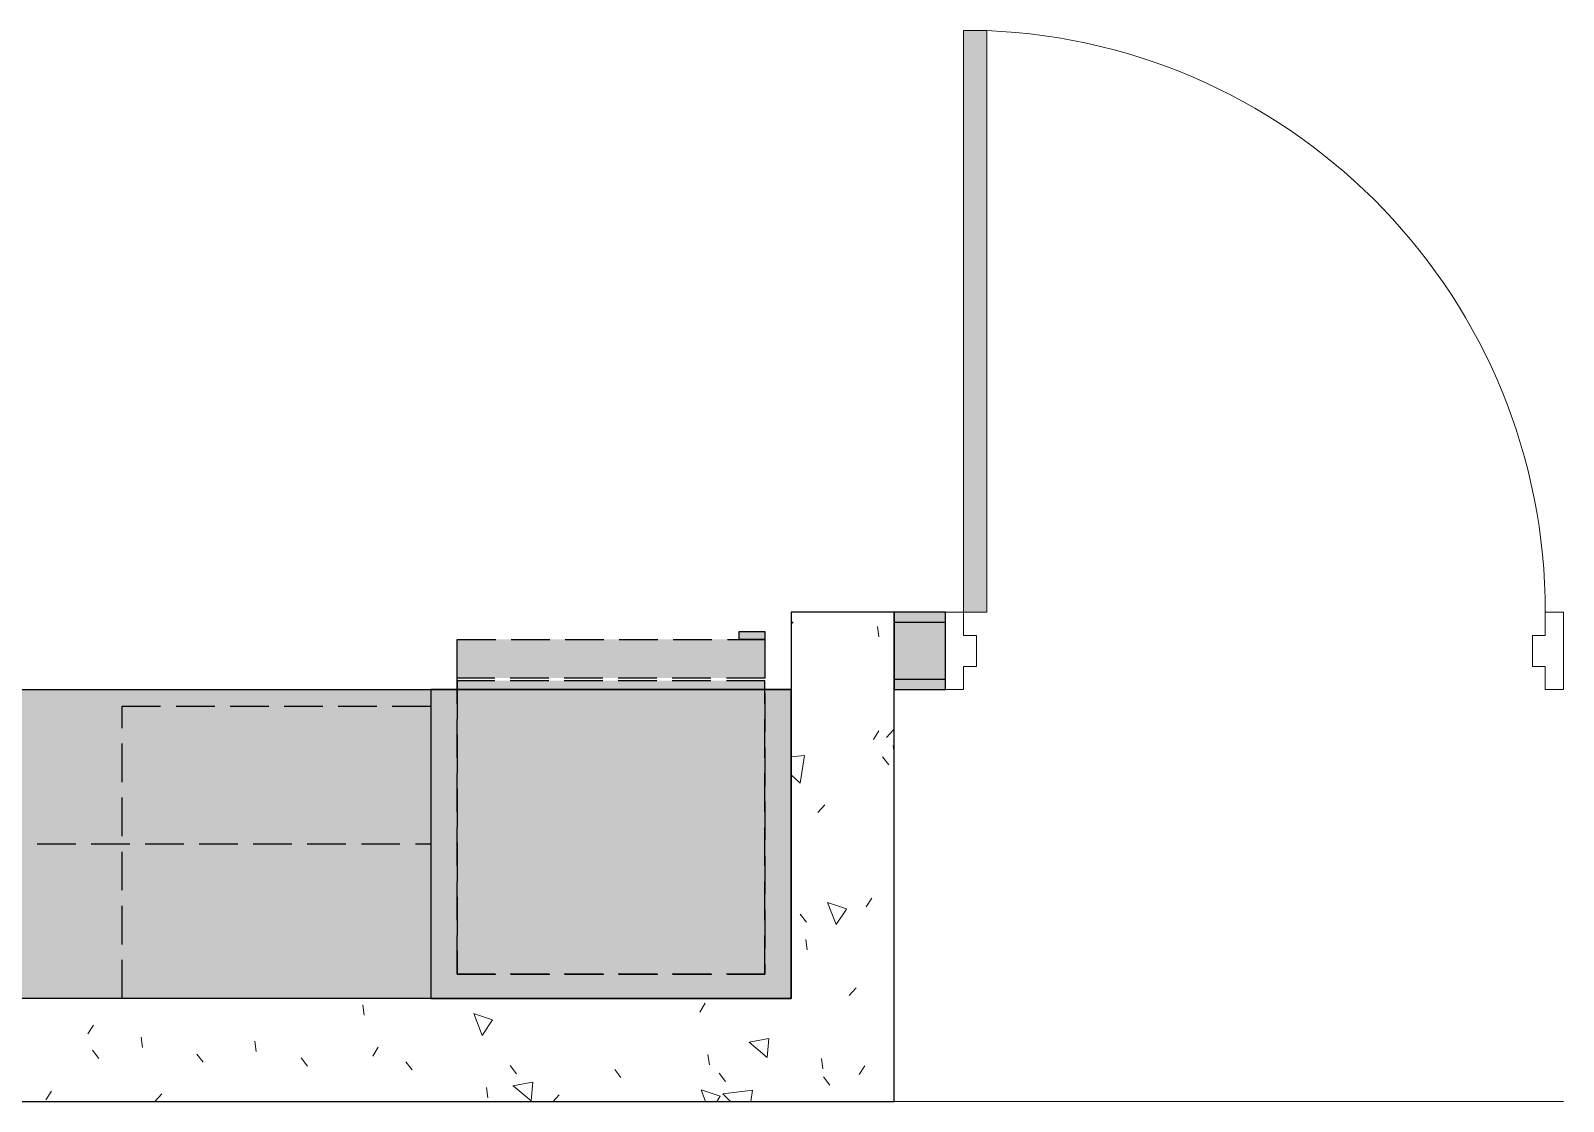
# Model space of a CAD drawing. Header units: millimetres. Extents: x 138979 to 257434, y 2210 to 57479.
# Drawn here: x 209169 to 212146, y 20392 to 22472 of the extents above; entities that cross this region are included whole.
import ezdxf

# ---------------------------------------------------------------- set-up
doc = ezdxf.new("R2010")
doc.units = ezdxf.units.MM
doc.linetypes.add('DASH', pattern=[0.35, 0.25, -0.1])
for name, color, linetype, lineweight in [('DOOR', 8, 'Continuous', 9), ('DOOR-CUT', 6, 'Continuous', 9), ('FLOOR', 6, 'Continuous', 9), ('WALL-FILL-4', 254, 'Continuous', 9), ('WALL-RETCUT-1', 1, 'Continuous', 25)]:
    doc.layers.add(name, color=color, linetype=linetype, lineweight=lineweight)
for name, color, linetype in [('GAR-DOOR', 4, 'Continuous'), ('GAR-FFE', 1, 'Continuous'), ('GAR-Sanitary Ware', 8, 'Continuous')]:
    doc.layers.add(name, color=color, linetype=linetype)

# ---------------------------------------------------------------- blocks, each defined once
blk = doc.blocks.new('AM FDN Fire rated single leaf solid door _host control_ - FD _1200 X 2400 1HR_-5623472-L9 -  L33 _TYPICAL FLOOR LOW ZONE_ WIP')
at = {"layer": 'DOOR'}
blk.add_hatch(color=256, dxfattribs=at).paths.add_polyline_path([(520.0000000057033, 1205.000000001987), (520.0000000057033, 75.00000000198409), (565.0000000057017, 75.00000000198409), (565.0000000057017, 1205.000000001987)])
at = {"layer": 'DOOR-CUT'}
for p, q in [((519.9999999999907, 1204.999999999012), (519.9999999999907, 74.99999999901189)), ((564.9999999999919, 1204.999999999012), (519.9999999999907, 1204.999999999012)), ((564.9999999999919, 74.99999999901195), (564.9999999999919, 1204.999999999012)), ((-565.0000000000102, 74.99999999901587), (-600.0000000000083, 74.99999999901587)), ((-600.0000000000083, 74.99999999901587), (-600.0000000000083, -75.00000000098437)), ((-565.0000000000102, 29.99999999901598), (-565.0000000000102, 74.99999999901587)), ((519.9999999999907, 74.99999999901195), (564.9999999999919, 74.99999999901195)), ((599.9999999999918, 74.99999999901587), (564.9999999999937, 74.99999999901587)), ((564.9999999999937, 74.99999999901587), (564.9999999999939, 29.99999999901598)), ((599.9999999999918, -75.00000000098437), (599.9999999999918, 74.99999999901587)), ((-540.0000000000103, 29.99999999901598), (-565.0000000000102, 29.99999999901598)), ((-540.0000000000103, -30.00000000098438), (-540.0000000000103, 29.99999999901598)), ((564.9999999999939, 29.99999999901598), (539.9999999999937, 29.99999999901598)), ((539.9999999999937, 29.99999999901598), (539.9999999999937, -30.00000000098438)), ((-565.0000000000102, -75.00000000098437), (-565.0000000000102, -30.00000000098438)), ((-565.0000000000102, -30.00000000098438), (-540.0000000000103, -30.00000000098438)), ((539.9999999999937, -30.00000000098438), (564.9999999999937, -30.00000000098438)), ((564.9999999999937, -30.00000000098438), (564.9999999999939, -75.00000000098437)), ((-600.0000000000083, -75.00000000098437), (-565.0000000000102, -75.00000000098437)), ((564.9999999999939, -75.00000000098437), (599.9999999999918, -75.00000000098437))]:
    blk.add_line(p, q, dxfattribs=at)
blk.add_arc((564.8814986770543, 76.00979994183297), 1129.88194991718, 92.27651851880765, 180.0512064845201, dxfattribs=at)
blk = doc.blocks.new('TYPE D3')
h = blk.add_hatch(color=9)
h.dxf.hatch_style = 1
h.paths.add_polyline_path([(219605.6962457534, 55494.54336554121), (219505.6999298672, 55494.54336555238), (219505.6999298672, 55344.54336555238), (219605.6962457534, 55344.54336554121)])
at = {"layer": 'WALL-FILL-4'}
h = blk.add_hatch(dxfattribs=at)
h.set_pattern_fill('FP_118', color=256, angle=-399.9999999999894, style=0, pattern_type=2)
h.set_pattern_definition([(140.0000000000106, (219505.6993520375, 55244.54537073692), (38.25359748097579, 437.2423356398183), [45.72, -502.92]), (85.00000000001059, (219505.6993520375, 55244.54537073692), (-458.5367433592045, -84.5827524648792), [36.576, -402.336]), (190.4510000000106, (219508.8877080272, 55280.98263560591), (-420.2802474508455, 352.6619677193107), [38.856, -427.416]), (136.1840000000106, (219383.7798858325, 55244.54579141346), (100.9032807707381, 650.5898997999443), [68.58, -754.38]), (186.6360000000106, (219392.1879745408, 55298.76116381102), (-593.8263051682328, 569.7659014887122), [58.284, -641.124]), (81.18400000001066, (219383.7798858325, 55244.54579141346), (-593.8202659361503, 569.7724680655601), [54.86399999999998, -603.5039999999997]), (111.0000000000106, (219414.259962722, 55305.50541934726), (245.4366409230011, 363.8750514784351), [45.72, -502.92]), (56.00000000001065, (219414.259962722, 55305.50541934726), (-442.0518042913679, 148.3252822270908), [36.576, -402.336]), (161.4510000000106, (219434.7134169054, 55335.82842904126), (-196.6114722966063, 512.2010140895475), [38.85599999999985, -427.4159999999987]), (127.5000000000106, (219505.6993520375, 55244.54537073692), (-202.9317907215856, 7.412779136772736), [20.117, -377.342, 20.117, -792.175]), (127.5000000000106, (219505.6993520375, 55244.54537073692), (-202.9317907215856, 7.412779136772736), [-417.576, -388.315, 20.117, -383.7430000000001]), (97.5000000000106, (219505.6993520375, 55244.54537073692), (-240.4330518590656, 160.3671524774818), [20.117, -212.75, 20.117, -522.1219999999998]), (97.5000000000106, (219505.6993520375, 55244.54537073692), (-240.4330518590656, 160.3671524774818), [-252.984, -368.198, 20.117, -133.807]), (57.50000000001061, (219505.6997509993, 55108.60514248611), (13.74909929522588, 325.4178302330253), [20.11699999999999, -132.2829999999999, 20.11699999999999, -1086.306999999999]), (57.50000000001061, (219505.6997509993, 55108.60514248611), (13.74909929522588, 325.4178302330253), [-172.5169999999999, -455.3709999999998, 20.11699999999999, -610.8189999999995]), (47.50000000001062, (219505.7003067064, 55047.64476659597), (-61.0243991769835, 355.5100278052479), [20.11699999999999, -178.0029999999999, 20.11699999999999, -743.7119999999996]), (47.50000000001062, (219505.7003067064, 55047.64476659597), (-61.0243991769835, 355.5100278052479), [-218.2369999999999, -295.6559999999998, 20.11699999999999, -427.9389999999999])])
h.paths.add_polyline_path([(219305.699929803, 54744.54159418895), (216505.6981581145, 54744.54159418895), (216505.699929803, 54544.54159418849), (219505.699929803, 54544.54159418849), (219505.6999297992, 55494.54336557986), (219305.6999297992, 55494.54336557986)])
at = {"layer": 'FLOOR'}
blk.add_line((219505.699929803, 54544.54159418849), (220805.7139976838, 54544.54336555843), dxfattribs=at)
at = {"layer": 'WALL-RETCUT-1'}
for points in [[(219505.699929802, 55494.5433655752), (219305.699929802, 55494.5433655752), (219305.699929803, 54744.54159418895), (216505.699929803, 54744.54336587741), (216505.699929803, 54544.54159418849), (219505.699929803, 54544.54159418849)], [(219505.699929802, 55494.54336554121), (219505.699929802, 55344.54336554121), (219605.696245691, 55344.54336553748), (219605.696245691, 55494.54336555704)], [(219505.699929802, 55474.54336553891), (219505.699929802, 55364.5433655435), (219605.6962457534, 55364.54366811836), (219605.6962457534, 55474.54366811382)]]:
    blk.add_lwpolyline(points, close=True, dxfattribs=at)
at = {"layer": 'DOOR', "xscale": -1}
blk.add_blockref('AM FDN Fire rated single leaf solid door _host control_ - FD _1200 X 2400 1HR_-5623472-L9 -  L33 _TYPICAL FLOOR LOW ZONE_ WIP', (220205.6999298672, 55419.5433655752), dxfattribs=at)
blk = doc.blocks.new('WDryer01')
at = {"layer": 'GAR-FFE', "true_color": 0xffffff}
h = blk.add_hatch(color=7, dxfattribs=at)
h.dxf.hatch_style = 1
h.paths.add_polyline_path([(202430.6303623619, 47603.11558067065), (202430.6303623619, 47003.11558067065), (202998.6303623619, 47003.11558067065), (202998.6303623619, 47603.11558067065)])
at = {"layer": 'GAR-FFE', "linetype": 'DASH', "ltscale": 300}
blk.add_lwpolyline([(202998.6303623619, 47003.11558067065), (202998.6303623619, 47603.11558067065), (202430.6303623619, 47603.11558067065), (202430.6303623619, 47003.11558067065)], close=True, dxfattribs=at)
blk = doc.blocks.new('fridge 02')
at = {"true_color": 0xffffff}
h = blk.add_hatch(color=7, dxfattribs=at)
h.dxf.hatch_style = 1
h.paths.add_polyline_path([(199766.1656580477, 3371.88479561836), (199691.1656580477, 3371.88479561836), (199691.1656580477, 3969.88479561836), (199766.1656580477, 3969.88479561836)])
h.paths.add_polyline_path([(199691.1656580477, 3371.88479561836), (199675.6656580478, 3371.88479561836), (199675.6656580478, 3421.652313534811), (199691.1656580477, 3421.652313534811)])
h = blk.add_hatch(color=7, dxfattribs=at)
h.dxf.hatch_style = 1
h.paths.add_polyline_path([(200341.1656580477, 3371.88479561836), (199771.1656580477, 3371.88479561836), (199771.1656580477, 3969.88479561836), (200341.1656580477, 3969.88479561836)])
at = {"layer": 'GAR-FFE', "linetype": 'DASH', "ltscale": 300}
blk.add_line((199691.1656580477, 3371.88479561836), (199691.1656580477, 3421.652313534811), dxfattribs=at)
for points in [[(200341.1656580477, 3371.88479561836), (200341.1656580477, 3969.88479561836), (199691.1656580477, 3969.88479561836), (199691.1656580477, 3371.88479561836)], [(199691.1656580477, 3969.88479561836), (199691.1656580477, 3371.88479561836), (199766.1656580477, 3371.88479561836), (199766.1656580477, 3969.88479561836)], [(199771.1656580477, 3371.88479561836), (199771.1656580477, 3969.88479561836), (200341.1656580477, 3969.88479561836), (200341.1656580477, 3371.88479561836)], [(199675.6656580478, 3421.652313534811), (199675.6656580478, 3371.88479561836), (199691.1656580477, 3371.88479561836), (199691.1656580477, 3421.652313534811)]]:
    blk.add_lwpolyline(points, close=True, dxfattribs=at)

msp = doc.modelspace()

# ---------------------------------------------------------------- hatches: boundary and pattern name
at = {"layer": 'GAR-FFE', "true_color": 0xffffff}
h = msp.add_hatch(color=7, dxfattribs=at)
h.dxf.hatch_style = 1
h.paths.add_polyline_path([(208446.2038043313, 21192.21756736725), (210646.2038043313, 21192.21756736725), (210646.2038043313, 20592.21756736725), (208446.2038043313, 20592.21756736725)])

# ---------------------------------------------------------------- linework, layer by layer
at = {"layer": 'GAR-FFE'}
for points in [[(210646.2038043313, 20592.21756736725), (208446.2038043313, 20592.21756736725), (208446.2038043313, 21192.21756736725), (210646.2038043313, 21192.21756736725)], [(209946.2038057387, 20592.21756126799), (210646.2038043313, 20592.21756126799), (210646.2038043313, 21192.21756736725), (209946.2038057387, 21192.21756736725)]]:
    msp.add_lwpolyline(points, close=True, dxfattribs=at)
at = {"layer": 'GAR-FFE', "linetype": 'DASH', "ltscale": 300}
msp.add_lwpolyline([(209946.2038057388, 20592.21075084814), (208446.2038043313, 20592.21756736725), (208446.2038043313, 20892.21756736725), (209946.2038029238, 20892.21074381334)], close=True, dxfattribs=at)

# ---------------------------------------------------------------- block references
msp.add_blockref('TYPE D3', (-8659.501798400946, -34152.32535227417))
at = {"layer": 'GAR-DOOR', "xscale": -1, "rotation": 270}
msp.add_blockref('WDryer01', (162343.0882250681, -181838.4196115138), dxfattribs=at)
at = {"layer": 'GAR-Sanitary Ware', "xscale": -1, "rotation": 90}
msp.add_blockref('fridge 02', (213967.0847109288, 220980.6029525055), dxfattribs=at)

doc.saveas('drawing.dxf')
